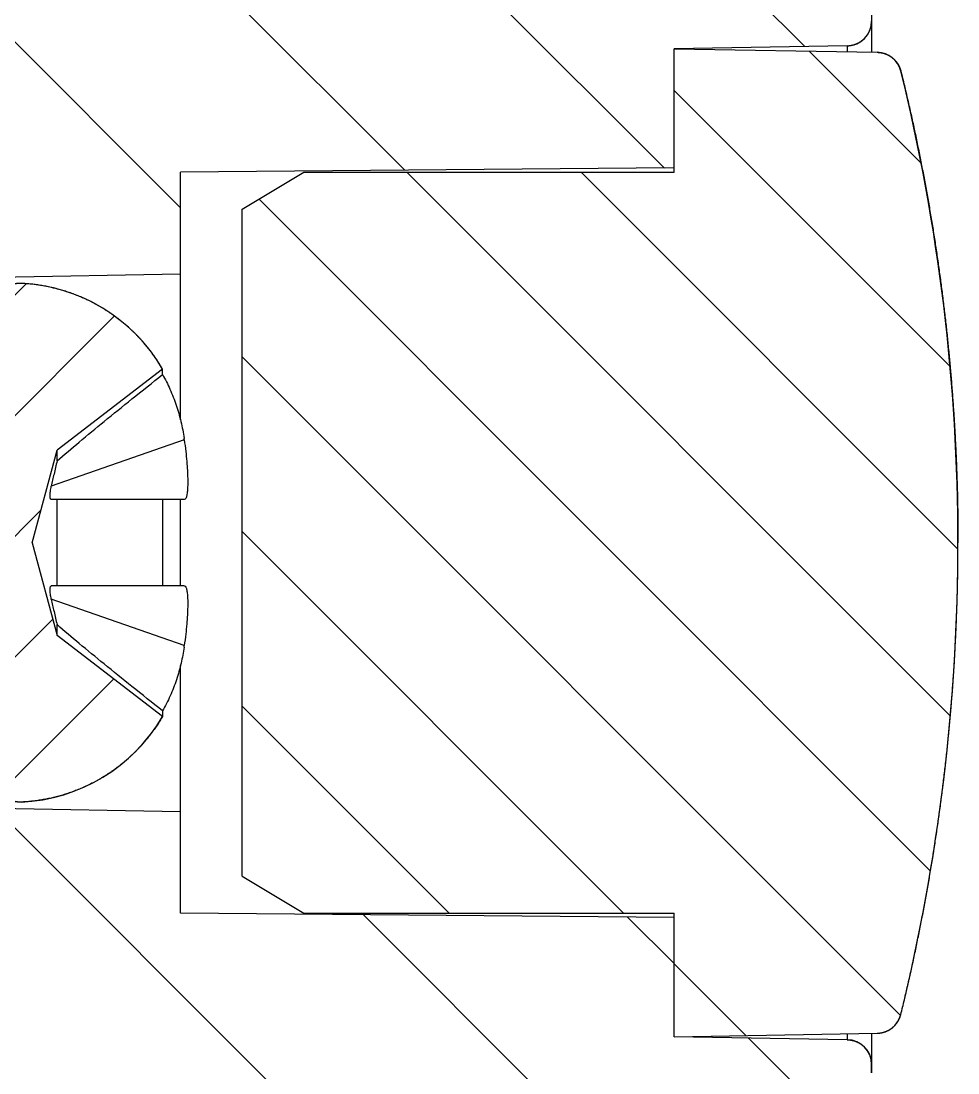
# Model space of a CAD drawing. Header units: millimetres. Extents: x 2243 to 2552, y 611 to 826.
# Drawn here: x 2363.3 to 2370.89, y 705.29 to 713.81 of the extents above; entities that cross this region are included whole.
import ezdxf

# ---------------------------------------------------------------- set-up
doc = ezdxf.new("R2010")
doc.units = ezdxf.units.MM

msp = doc.modelspace()

# ---------------------------------------------------------------- hatches: boundary and pattern name
at = {"linetype": 'Continuous'}
h = msp.add_hatch(dxfattribs=at)
h.set_pattern_fill('DEFAULT__5', color=2, scale=1.5, angle=-45, style=0, pattern_type=0)
h.set_pattern_definition([(315, (1879.842500702831, 509.7330220554935), (1.0606601718, 1.0606601718), [])])
edge = h.paths.add_edge_path()
edge.add_line((2359.587058095431, 706.0852300275935), (2359.587058095431, 707.0352300275936))
edge.add_line((2359.587058095431, 707.0352300275935), (2360.587058095431, 707.2115570082934))
edge.add_line((2360.587058095431, 707.2115570082935), (2360.587058095431, 708.3352300275935))
edge.add_line((2360.587058095431, 708.3352300275935), (2363.087058095431, 708.2915923651935))
edge.add_line((2363.087058095431, 707.4352300275934), (2363.087058095431, 708.2915923651934))
edge.add_line((2363.087058095431, 707.4352300275934), (2364.587058095431, 707.4090474301935))
edge.add_line((2364.587058095431, 706.5852300275935), (2364.587058095431, 707.4090474301936))
edge.add_line((2368.587058095431, 706.5503225563934), (2364.587058095431, 706.5852300275934))
edge.add_line((2368.587058095431, 705.5852300275935), (2368.587058095431, 706.5503225563936))
edge.add_line((2369.990548576731, 705.5607320100935), (2368.587058095431, 705.5852300275935))
edge.add_spline(control_points=[(2369.99054857683, 705.5607320100935), (2370.106073365831, 705.5587155172935), (2370.187058095131, 705.4763048581937), (2370.187058095431, 705.3607624715935)], knot_values=[0, 0, 0, 0, 1, 1, 1, 1], weights=[1, 0.8088336334999999, 0.8088336334999999, 1], degree=3, periodic=0)
edge.add_line((2370.187058095431, 705.2918121026935), (2370.187058095431, 705.3607624709934))
edge.add_spline(control_points=[(2370.054217053331, 704.9524092450935), (2370.14064213283, 705.0459021000934), (2370.187050298629, 705.1644621710933), (2370.187058094431, 705.2917814870934)], knot_values=[0, 0, 0, 0, 1, 1, 1, 1], weights=[1, 0.9541499064, 0.9541499064, 1], degree=3, periodic=0)
edge.add_spline(control_points=[(2369.587058095431, 703.8352305982935), (2369.587058240731, 704.2430565104935), (2369.742782496731, 704.6154441667935), (2370.05423086353, 704.9523935671934)], knot_values=[0, 0, 0, 0, 1, 1, 1, 1], degree=3, periodic=0)
edge.add_line((2369.587058095431, 703.7829240433935), (2369.587058095431, 703.8352300275934))
edge.add_spline(control_points=[(2367.607352046431, 699.2712357043935), (2367.783018201931, 699.3919876869935), (2368.103946520031, 699.6656061865935), (2368.513710324831, 700.1600774764935), (2368.845091134331, 700.7008035434935), (2369.112178315331, 701.2788339066935), (2369.318206374131, 701.8788178179935), (2369.468707706831, 702.4982332858935), (2369.56355346493, 703.1334550752935), (2369.587058095431, 703.5649548359935), (2369.587058095431, 703.7829240433935)], knot_values=[0, 0, 0, 0, 0.125, 0.25, 0.375, 0.5, 0.625, 0.75, 0.875, 1, 1, 1, 1], degree=3, periodic=0)
edge.add_spline(control_points=[(2366.810074195731, 699.1037381192936), (2367.091293443931, 699.0502181302934), (2367.37144451203, 699.1090741893933), (2367.607351923831, 699.2712356962935)], knot_values=[0, 0, 0, 0, 1, 1, 1, 1], weights=[1, 0.94862834, 0.94862834, 1], degree=3, periodic=0)
edge.add_arc((2359.583563882531, 661.1214018209935), 38.6636821558, 79.22766882610001, 89.26334366459999)
edge.add_arc((2360.087058114631, 700.2818467557935), 0.5000000192, 179.9999979036999, 269.2659134891)
edge.add_line((2359.587058095431, 700.2818467740935), (2359.587058095431, 701.6850648540935))
edge.add_line((2358.587058095431, 701.7112509251936), (2359.587058095431, 701.6850648540935))
edge.add_line((2358.587058095431, 701.7112509251936), (2358.587058095431, 702.6850704780935))
edge.add_line((2366.59578433863, 702.8248640983935), (2358.587058095431, 702.6850704780935))
edge.add_arc((2366.587058078931, 703.3247874842936), 0.5000000165, 271.0000074015, 360.0000017754)
edge.add_line((2367.087058095431, 703.3247874997935), (2367.087058095431, 704.5852300275935))
edge.add_line((2363.087058095431, 704.7948611446934), (2367.087058095431, 704.5852300275934))
edge.add_line((2363.087058095431, 704.7948611446934), (2363.087058095431, 705.9630073342935))
edge.add_line((2363.087058095431, 705.9630073342935), (2359.587058095431, 706.0852300275935))
edge = h.paths.add_edge_path()
edge.add_line((2359.587058095431, 712.1352300275935), (2359.587058095431, 713.0852300275935))
edge.add_line((2363.087058095431, 713.2074527207935), (2359.587058095431, 713.0852300275935))
edge.add_line((2363.087058095431, 713.2074527207935), (2363.087058095431, 714.3755989103935))
edge.add_line((2363.087058095431, 714.3755989103935), (2367.087058095431, 714.5852300275935))
edge.add_line((2367.087058095431, 714.5852300275935), (2367.087058095431, 720.0652300275935))
edge.add_line((2369.587058095431, 720.0652300275935), (2367.087058095431, 720.0652300275935))
edge.add_line((2369.587058095431, 715.3352300275935), (2369.587058095431, 720.0652300275935))
edge.add_spline(control_points=[(2370.05423086353, 714.2180664878935), (2369.742782496731, 714.5550158882935), (2369.587058240731, 714.9274035445935), (2369.587058095431, 715.3352294567935)], knot_values=[0, 0, 0, 0, 1, 1, 1, 1], degree=3, periodic=0)
edge.add_spline(control_points=[(2370.187058095031, 713.8786785680935), (2370.18705284603, 714.0059988347929), (2370.140646390429, 714.1245605959929), (2370.054222039031, 714.2180554185935)], knot_values=[0, 0, 0, 0, 1, 1, 1, 1], weights=[1, 0.9541492608, 0.9541492608, 1], degree=3, periodic=0)
edge.add_line((2370.187058095431, 713.8096975840936), (2370.187058095431, 713.8786479101935))
edge.add_spline(control_points=[(2369.99054857683, 713.6097280449935), (2370.10607336583, 713.6117445377934), (2370.18705809513, 713.6941551968935), (2370.187058095431, 713.8096975834935)], knot_values=[0, 0, 0, 0, 1, 1, 1, 1], weights=[1, 0.8088336336, 0.8088336336, 1], degree=3, periodic=0)
edge.add_line((2369.990548576731, 713.6097280449935), (2368.587058095431, 713.5852300275935))
edge.add_line((2368.587058095431, 712.6201374986936), (2368.587058095431, 713.5852300275935))
edge.add_line((2368.587058095431, 712.6201374986936), (2364.587058095431, 712.5852300275935))
edge.add_line((2364.587058095431, 711.7614126248935), (2364.587058095431, 712.5852300275935))
edge.add_line((2363.087058095431, 711.7352300275935), (2364.587058095431, 711.7614126248935))
edge.add_line((2363.087058095431, 710.8788676898935), (2363.087058095431, 711.7352300275935))
edge.add_line((2360.587058095431, 710.8352300275935), (2363.087058095431, 710.8788676898935))
edge.add_line((2360.587058095431, 710.8352300275935), (2360.587058095431, 711.9589030467936))
edge.add_line((2359.587058095431, 712.1352300275935), (2360.587058095431, 711.9589030467935))
edge = h.paths.add_edge_path()
edge.add_line((2369.587058095431, 720.0652300275935), (2367.087058095431, 720.0652300275935))
edge.add_line((2369.587058095431, 720.0652300275935), (2367.087058095431, 720.0652300275935))
edge = h.paths.add_edge_path()
edge.add_line((2369.587058095431, 802.3852300275935), (2369.587058095431, 773.1114766265935))
edge.add_line((2369.28705809543, 773.0852300275935), (2369.587058095431, 773.1114766265936))
edge.add_line((2369.28705809543, 733.0852300275935), (2369.28705809543, 773.0852300275935))
edge.add_line((2369.28705809543, 733.0852300275935), (2369.587058095431, 733.0589834284935))
edge.add_line((2369.587058095431, 733.0589834284935), (2369.587058095431, 720.0652300275935))
edge.add_line((2369.587058095431, 720.0652300275935), (2367.087058095431, 720.0652300275935))
edge.add_line((2367.087058095431, 793.8979547028935), (2367.087058095431, 720.0652300275935))
edge.add_line((2367.087058095431, 793.8979547028935), (2362.087058095431, 793.9852300275935))
edge.add_line((2362.087058095431, 795.0852300275935), (2362.087058095431, 793.9852300275936))
edge.add_line((2367.587058095431, 795.1812328846935), (2362.087058095431, 795.0852300275935))
edge.add_line((2367.587058095431, 796.9892271703934), (2367.587058095431, 795.1812328846934))
edge.add_line((2367.587058095431, 796.9892271703934), (2362.087058095431, 797.0852300275934))
edge.add_line((2362.087058095431, 798.1852300275934), (2362.087058095431, 797.0852300275934))
edge.add_line((2367.087058095431, 798.2725053521935), (2362.087058095431, 798.1852300275935))
edge.add_line((2367.087058095431, 802.8455133440934), (2367.087058095431, 798.2725053521934))
edge.add_spline(control_points=[(2366.595784304431, 803.3454371915935), (2366.884596278231, 803.3403959564935), (2367.087058099531, 803.1343693049935), (2367.087058095431, 802.8455133369935)], knot_values=[0, 0, 0, 0, 1, 1, 1, 1], weights=[1, 0.8088336320999999, 0.8088336320999999, 1], degree=3, periodic=0)
edge.add_line((2358.587058095431, 803.4852300275935), (2366.59578429863, 803.3454371916935))
edge.add_line((2358.587058095431, 804.4590441059935), (2358.587058095431, 803.4852300275935))
edge.add_line((2359.587058095431, 804.4852300275935), (2358.587058095431, 804.4590441059935))
edge.add_line((2359.587058095431, 805.8884336991935), (2359.587058095431, 804.4852300275934))
edge.add_spline(control_points=[(2360.080652254631, 806.3883926626935), (2359.790749583031, 806.3846782170937), (2359.587058099231, 806.1783601724935), (2359.587058095431, 805.8884337057934)], knot_values=[0, 0, 0, 0, 1, 1, 1, 1], weights=[1, 0.8077479890000001, 0.8077479890000001, 1], degree=3, periodic=0)
edge.add_arc((2359.583228013531, 845.0525845745935), 38.6673915215, 270.7370834752, 280.7720657694)
edge.add_spline(control_points=[(2367.60808167913, 806.8986986834934), (2367.372078072432, 807.0611437702944), (2367.091710510232, 807.1201364698943), (2366.810255659131, 807.0665708523935)], knot_values=[0, 0, 0, 0, 1, 1, 1, 1], weights=[1, 0.9485477012000001, 0.9485477012000001, 1], degree=3, periodic=0)
edge.add_spline(control_points=[(2369.587058095431, 802.3852287352935), (2369.58705844413, 803.9982870762935), (2368.934225920631, 805.9858960288934), (2367.608076575031, 806.8987021966934)], knot_values=[0, 0, 0, 0, 1, 1, 1, 1], degree=3, periodic=0)
h = msp.add_hatch(dxfattribs=at)
h.set_pattern_fill('DEFAULT__3', color=2, angle=-45, style=0, pattern_type=0)
h.set_pattern_definition([(315, (1879.488947312231, 509.3794686648935), (0.7071067812, 0.7071067812), [])])
edge = h.paths.add_edge_path()
edge.add_line((2368.587058095431, 713.5852300275935), (2370.233602720831, 713.5564894841935))
edge.add_spline(control_points=[(2370.233602720831, 713.5564894841934), (2370.32799200083, 713.5548419131934), (2370.40177915883, 713.4959563803934), (2370.424324883631, 713.4042844601935)], knot_values=[0, 0, 0, 0, 1, 1, 1, 1], weights=[1, 0.8615869743000001, 0.8615869743000001, 1], degree=3, periodic=0)
edge.add_spline(control_points=[(2370.424324883631, 713.4042844601935), (2370.732063460332, 712.1530057106935), (2370.887058095431, 710.8737957186935), (2370.887058095431, 709.5852300275935)], knot_values=[0, 0, 0, 0, 1, 1, 1, 1], weights=[1, 0.9951596315000001, 0.9951596315000001, 1], degree=3, periodic=0)
edge.add_spline(control_points=[(2370.424324883631, 705.7661755948935), (2370.732063460332, 707.0174543443936), (2370.887058095431, 708.2966643363935), (2370.887058095431, 709.5852300275935)], knot_values=[0, 0, 0, 0, 1, 1, 1, 1], weights=[1, 0.9951596315000001, 0.9951596315000001, 1], degree=3, periodic=0)
edge.add_spline(control_points=[(2370.233602720831, 705.6139705708936), (2370.32799200083, 705.6156181418934), (2370.40177915883, 705.6745036746934), (2370.424324883631, 705.7661755948935)], knot_values=[0, 0, 0, 0, 1, 1, 1, 1], weights=[1, 0.8615869743000001, 0.8615869743000001, 1], degree=3, periodic=0)
edge.add_line((2368.587058095431, 705.5852300275935), (2370.233602720831, 705.6139705708936))
edge.add_line((2368.587058095431, 705.5852300275935), (2368.587058095431, 706.5852300275935))
edge.add_line((2365.587058095431, 706.5852300275935), (2368.587058095431, 706.5852300275935))
edge.add_line((2365.087058095431, 706.8852300275935), (2365.587058095431, 706.5852300275935))
edge.add_line((2365.087058095431, 706.8852300275935), (2365.087058095431, 712.2852300275935))
edge.add_line((2365.087058095431, 712.2852300275935), (2365.587058095431, 712.5852300275935))
edge.add_line((2365.587058095431, 712.5852300275935), (2368.587058095431, 712.5852300275935))
edge.add_line((2368.587058095431, 712.5852300275935), (2368.587058095431, 713.5852300275935))
h = msp.add_hatch(dxfattribs=at)
h.set_pattern_fill('DEFAULT__4', color=2, scale=0.6912578509999999, angle=45, style=0, pattern_type=0)
h.set_pattern_definition([(45, (1878.781840531031, 508.6723618836935), (-0.488793114, 0.488793114), [])])
edge = h.paths.add_edge_path()
edge.add_line((2363.087058095431, 707.6850290005934), (2363.087058095431, 708.7352300275934))
edge.add_line((2363.087058095431, 708.7352300275935), (2362.800263176231, 708.7352300275935))
edge.add_line((2362.627058095431, 708.4352300275934), (2362.800263176231, 708.7352300275934))
edge.add_line((2362.597058095431, 708.4352300275934), (2362.627058095431, 708.4352300275934))
edge.add_line((2362.423853014631, 708.7352300275935), (2362.597058095431, 708.4352300275934))
edge.add_line((2362.423853014631, 708.7352300275935), (2361.900263176231, 708.7352300275935))
edge.add_line((2361.72705809543, 708.4352300275934), (2361.900263176231, 708.7352300275934))
edge.add_line((2361.697058095431, 708.4352300275934), (2361.727058095431, 708.4352300275934))
edge.add_line((2361.523853014631, 708.7352300275935), (2361.697058095431, 708.4352300275934))
edge.add_line((2361.523853014631, 708.7352300275935), (2361.000263176231, 708.7352300275935))
edge.add_line((2360.827058095431, 708.4352300275934), (2361.000263176231, 708.7352300275934))
edge.add_line((2360.797058095431, 708.4352300275934), (2360.827058095431, 708.4352300275934))
edge.add_line((2360.623853014631, 708.7352300275935), (2360.797058095431, 708.4352300275934))
edge.add_line((2360.623853014631, 708.7352300275935), (2360.100263176231, 708.7352300275935))
edge.add_line((2359.927058095431, 708.4352300275934), (2360.100263176231, 708.7352300275934))
edge.add_line((2359.897058095431, 708.4352300275934), (2359.927058095431, 708.4352300275934))
edge.add_line((2359.723853014631, 708.7352300275935), (2359.897058095431, 708.4352300275934))
edge.add_line((2359.723853014631, 708.7352300275935), (2359.200263176231, 708.7352300275935))
edge.add_line((2359.027058095431, 708.4352300275934), (2359.200263176231, 708.7352300275934))
edge.add_line((2358.99705809543, 708.4352300275934), (2359.027058095431, 708.4352300275934))
edge.add_line((2358.82385301463, 708.7352300275935), (2358.99705809543, 708.4352300275934))
edge.add_line((2358.82385301463, 708.7352300275935), (2358.300263176231, 708.7352300275935))
edge.add_line((2358.127058095431, 708.4352300275934), (2358.300263176231, 708.7352300275934))
edge.add_line((2358.097058095431, 708.4352300275934), (2358.127058095431, 708.4352300275934))
edge.add_line((2357.923853014631, 708.7352300275935), (2358.097058095431, 708.4352300275934))
edge.add_line((2357.923853014631, 708.7352300275935), (2357.400263176231, 708.7352300275935))
edge.add_line((2357.22705809543, 708.4352300275934), (2357.400263176231, 708.7352300275934))
edge.add_line((2357.197058095431, 708.4352300275934), (2357.227058095431, 708.4352300275934))
edge.add_line((2357.023853014631, 708.7352300275935), (2357.197058095431, 708.4352300275934))
edge.add_line((2357.023853014631, 708.7352300275935), (2356.500263176231, 708.7352300275935))
edge.add_line((2356.327058095431, 708.4352300275934), (2356.500263176231, 708.7352300275934))
edge.add_line((2356.297058095431, 708.4352300275934), (2356.327058095431, 708.4352300275934))
edge.add_line((2356.123853014631, 708.7352300275935), (2356.297058095431, 708.4352300275934))
edge.add_line((2356.123853014631, 708.7352300275935), (2355.600263176231, 708.7352300275935))
edge.add_line((2355.427058095431, 708.4352300275934), (2355.600263176231, 708.7352300275934))
edge.add_line((2355.397058095431, 708.4352300275934), (2355.427058095431, 708.4352300275934))
edge.add_line((2355.223853014631, 708.7352300275935), (2355.397058095431, 708.4352300275934))
edge.add_line((2355.223853014631, 708.7352300275935), (2354.700263176231, 708.7352300275935))
edge.add_line((2354.527058095431, 708.4352300275934), (2354.700263176231, 708.7352300275934))
edge.add_line((2354.49705809543, 708.4352300275934), (2354.527058095431, 708.4352300275934))
edge.add_line((2354.32385301463, 708.7352300275935), (2354.49705809543, 708.4352300275934))
edge.add_line((2354.32385301463, 708.7352300275935), (2353.77447093693, 708.7352300275935))
edge.add_line((2353.627058095431, 708.4799034963935), (2353.77447093693, 708.7352300275935))
edge.add_line((2353.597058095431, 708.4799034963935), (2353.627058095431, 708.4799034963935))
edge.add_line((2353.441273551231, 708.7497302419936), (2353.597058095431, 708.4799034963935))
edge.add_spline(control_points=[(2353.441273551231, 708.7497302419936), (2353.220293076331, 708.7715361551934), (2353.00307879783, 708.8176428282934), (2352.79229462903, 708.8874848094936)], knot_values=[0, 0, 0, 0, 1, 1, 1, 1], weights=[1, 0.9959120036, 0.9959120036, 1], degree=3, periodic=0)
edge.add_line((2352.72705809543, 708.7744918186935), (2352.79229462903, 708.8874848094936))
edge.add_line((2352.697058095431, 708.7744918186935), (2352.727058095431, 708.7744918186935))
edge.add_line((2352.587898656331, 708.9635615133935), (2352.697058095431, 708.7744918186935))
edge.add_line((2352.587826428531, 708.9635914299935), (2351.888293779331, 709.2533473405935))
edge.add_line((2351.827058095431, 709.1472840248935), (2351.888293779331, 709.2533473405935))
edge.add_line((2351.797058095431, 709.1472840248935), (2351.827058095431, 709.1472840248935))
edge.add_line((2351.687898657231, 709.3363537179935), (2351.797058095431, 709.1472840248935))
edge.add_line((2351.687898657231, 709.3363537179935), (2351.087058095431, 709.5852300275935))
edge.add_line((2352.137898657231, 710.0205024400934), (2351.087058095431, 709.5852300275934))
edge.add_line((2352.24705809543, 710.2095721332935), (2352.13789865723, 710.0205024400934))
edge.add_line((2352.277058095431, 710.2095721332935), (2352.24705809543, 710.2095721332935))
edge.add_line((2352.338293779331, 710.1035088174935), (2352.277058095431, 710.2095721332935))
edge.add_line((2352.587826428531, 710.2068686250934), (2352.338293779331, 710.1035088174934))
edge.add_spline(control_points=[(2353.015331689131, 710.3474138902935), (2352.869443619031, 710.3113176374928), (2352.726673776329, 710.2643810796935), (2352.587826428531, 710.2068686250934)], knot_values=[0, 0, 0, 0, 1, 1, 1, 1], weights=[1, 0.9981222284000001, 0.9981222284000001, 1], degree=3, periodic=0)
edge.add_line((2353.147058095431, 710.5755707186935), (2353.015331689131, 710.3474138902935))
edge.add_line((2353.177058095431, 710.5755707186935), (2353.147058095431, 710.5755707186935))
edge.add_line((2353.278345588531, 710.4001356345935), (2353.177058095431, 710.5755707186935))
edge.add_spline(control_points=[(2353.735876725631, 710.4352300275934), (2353.58261911593, 710.435230027593), (2353.429810370529, 710.4235090106929), (2353.278345588531, 710.4001356345935)], knot_values=[0, 0, 0, 0, 1, 1, 1, 1], weights=[1, 0.9980474522, 0.9980474522, 1], degree=3, periodic=0)
edge.add_line((2353.874266848831, 710.4352300275934), (2353.735876725631, 710.4352300275934))
edge.add_line((2354.047058095431, 710.7345132456935), (2353.874266848831, 710.4352300275934))
edge.add_line((2354.077058095431, 710.7345132456935), (2354.047058095431, 710.7345132456935))
edge.add_line((2354.249849342031, 710.4352300275934), (2354.077058095431, 710.7345132456935))
edge.add_line((2354.773853014631, 710.4352300275934), (2354.249849342031, 710.4352300275934))
edge.add_line((2354.947058095431, 710.7352300275935), (2354.773853014631, 710.4352300275934))
edge.add_line((2354.97705809543, 710.7352300275935), (2354.94705809543, 710.7352300275935))
edge.add_line((2355.150263176231, 710.4352300275934), (2354.97705809543, 710.7352300275934))
edge.add_line((2355.673853014631, 710.4352300275934), (2355.150263176231, 710.4352300275934))
edge.add_line((2355.847058095431, 710.7352300275935), (2355.673853014631, 710.4352300275934))
edge.add_line((2355.877058095431, 710.7352300275935), (2355.847058095431, 710.7352300275935))
edge.add_line((2356.050263176231, 710.4352300275934), (2355.877058095431, 710.7352300275934))
edge.add_line((2356.57385301463, 710.4352300275934), (2356.050263176231, 710.4352300275934))
edge.add_line((2356.74705809543, 710.7352300275935), (2356.57385301463, 710.4352300275934))
edge.add_line((2356.777058095431, 710.7352300275935), (2356.74705809543, 710.7352300275935))
edge.add_line((2356.950263176231, 710.4352300275934), (2356.777058095431, 710.7352300275934))
edge.add_line((2357.473853014631, 710.4352300275934), (2356.950263176231, 710.4352300275934))
edge.add_line((2357.647058095431, 710.7352300275935), (2357.473853014631, 710.4352300275934))
edge.add_line((2357.677058095431, 710.7352300275935), (2357.647058095431, 710.7352300275935))
edge.add_line((2357.850263176231, 710.4352300275934), (2357.677058095431, 710.7352300275934))
edge.add_line((2358.373853014631, 710.4352300275934), (2357.850263176231, 710.4352300275934))
edge.add_line((2358.547058095431, 710.7352300275935), (2358.373853014631, 710.4352300275934))
edge.add_line((2358.577058095431, 710.7352300275935), (2358.547058095431, 710.7352300275935))
edge.add_line((2358.75026317623, 710.4352300275934), (2358.57705809543, 710.7352300275934))
edge.add_line((2359.273853014631, 710.4352300275934), (2358.750263176231, 710.4352300275934))
edge.add_line((2359.447058095431, 710.7352300275935), (2359.273853014631, 710.4352300275934))
edge.add_line((2359.47705809543, 710.7352300275935), (2359.44705809543, 710.7352300275935))
edge.add_line((2359.650263176231, 710.4352300275934), (2359.47705809543, 710.7352300275934))
edge.add_line((2360.173853014631, 710.4352300275934), (2359.650263176231, 710.4352300275934))
edge.add_line((2360.347058095431, 710.7352300275935), (2360.173853014631, 710.4352300275934))
edge.add_line((2360.377058095431, 710.7352300275935), (2360.347058095431, 710.7352300275935))
edge.add_line((2360.550263176231, 710.4352300275934), (2360.377058095431, 710.7352300275934))
edge.add_line((2361.07385301463, 710.4352300275934), (2360.550263176231, 710.4352300275934))
edge.add_line((2361.24705809543, 710.7352300275935), (2361.07385301463, 710.4352300275934))
edge.add_line((2361.277058095431, 710.7352300275935), (2361.24705809543, 710.7352300275935))
edge.add_line((2361.450263176231, 710.4352300275934), (2361.277058095431, 710.7352300275934))
edge.add_line((2361.973853014631, 710.4352300275934), (2361.450263176231, 710.4352300275934))
edge.add_line((2362.147058095431, 710.7352300275935), (2361.973853014631, 710.4352300275934))
edge.add_line((2362.177058095431, 710.7352300275935), (2362.147058095431, 710.7352300275935))
edge.add_line((2362.350263176231, 710.4352300275934), (2362.177058095431, 710.7352300275934))
edge.add_line((2362.873853014631, 710.4352300275934), (2362.350263176231, 710.4352300275934))
edge.add_line((2363.047058095431, 710.7352300275935), (2362.873853014631, 710.4352300275934))
edge.add_line((2363.077058095431, 710.7352300275935), (2363.047058095431, 710.7352300275935))
edge.add_line((2363.087058095431, 710.7179095194936), (2363.07705809543, 710.7352300275936))
edge.add_line((2363.087058095431, 710.7179095194936), (2363.087058095431, 711.4854310544936))
edge.add_spline(control_points=[(2363.296023047931, 711.6852300275934), (2363.17477909383, 711.6906702270933), (2363.087058095431, 711.6067969976933), (2363.087058095431, 711.4854310544936)], knot_values=[0, 0, 0, 0, 1, 1, 1, 1], weights=[1, 0.7940514292, 0.7940514292, 1], degree=3, periodic=0)
edge.add_spline(control_points=[(2364.443008281931, 710.9912856184935), (2364.198172301031, 711.4116198653935), (2363.781975817833, 711.6634253934941), (2363.296023047931, 711.6852300275934)], knot_values=[0, 0, 0, 0, 1, 1, 1, 1], weights=[1, 0.9186248005, 0.9186248005, 1], degree=3, periodic=0)
edge.add_line((2364.443008281931, 710.9912856184935), (2363.588019989731, 710.3352300275935))
edge.add_line((2363.387058095431, 709.5852300275935), (2363.588019989731, 710.3352300275935))
edge.add_line((2363.387058095431, 709.5852300275935), (2363.588019989731, 708.8352300275935))
edge.add_line((2364.443008281931, 708.1791744365935), (2363.588019989731, 708.8352300275935))
edge.add_spline(control_points=[(2364.443008281931, 708.1791744365935), (2364.198172301031, 707.7588401896937), (2363.781975817833, 707.5070346615942), (2363.296023047931, 707.4852300275935)], knot_values=[0, 0, 0, 0, 1, 1, 1, 1], weights=[1, 0.9186248005, 0.9186248005, 1], degree=3, periodic=0)
edge.add_spline(control_points=[(2363.296023047931, 707.4852300275935), (2363.17477909383, 707.4797898279934), (2363.087058095431, 707.5636630573935), (2363.087058095431, 707.6850290005934)], knot_values=[0, 0, 0, 0, 1, 1, 1, 1], weights=[1, 0.7940514292, 0.7940514292, 1], degree=3, periodic=0)

# ---------------------------------------------------------------- linework, layer by layer
at = {"color": 7, "linetype": 'Continuous'}
for p, q in [((2370.187058095431, 713.8786785706935), (2370.187058095431, 713.5564894841934)), ((2369.990548576731, 713.6097280449935), (2368.587058095431, 713.5852300275935)), ((2369.990548576731, 713.6097280449935), (2368.587058095431, 713.5852300275935)), ((2368.587058095431, 712.5852300275935), (2368.587058095431, 713.5852300275935)), ((2368.587058095431, 713.5852300275935), (2370.233602720831, 713.5564894841934)), ((2368.587058095431, 712.6201374986936), (2368.587058095431, 713.5852300275935)), ((2368.587058095431, 712.5852300275935), (2368.587058095431, 713.5852300275935)), ((2368.587058095431, 713.5852300275935), (2370.233602720831, 713.5564894841934)), ((2369.990548576731, 713.6097280449935), (2369.990548576731, 713.5607320100935)), ((2368.587058095431, 712.6201374986936), (2364.587058095431, 712.5852300275935)), ((2368.587058095431, 712.6201374986936), (2364.587058095431, 712.5852300275935)), ((2364.587058095431, 710.5811188009935), (2364.587058095431, 712.5852300275935)), ((2364.587058095431, 711.7614126248935), (2364.587058095431, 712.5852300275935)), ((2365.087058095431, 712.2852300275935), (2365.587058095431, 712.5852300275935)), ((2365.087058095431, 712.2852300275935), (2365.587058095431, 712.5852300275935)), ((2365.587058095431, 712.5852300275935), (2368.587058095431, 712.5852300275935)), ((2365.587058095431, 712.5852300275935), (2368.587058095431, 712.5852300275935)), ((2365.087058095431, 706.8852300275935), (2365.087058095431, 712.2852300275935)), ((2365.087058095431, 706.8852300275935), (2365.087058095431, 712.2852300275935)), ((2363.087058095431, 711.7352300275935), (2364.587058095431, 711.7614126248935)), ((2363.087058095431, 711.7352300275935), (2364.587058095431, 711.7614126248935)), ((2364.443008281931, 710.9912856184935), (2363.588019989731, 710.3352300275935)), ((2364.443008281931, 710.9912856184935), (2363.588019989731, 710.3352300275935)), ((2364.443008281931, 710.9470274885934), (2364.443008281931, 710.9912856184935)), ((2364.618599439931, 710.4184870578935), (2363.541420937631, 710.0428102426936)), ((2363.387058095431, 709.5852300275935), (2363.588019989731, 710.3352300275935)), ((2363.387058095431, 709.5852300275935), (2363.588019989731, 710.3352300275935)), ((2363.588019989731, 710.2485549855935), (2363.588019989731, 710.3352300275935)), ((2364.618599439931, 709.9352300275934), (2363.541420937631, 709.9352300275934)), ((2363.588019989731, 709.2352300275935), (2363.588019989731, 709.9352300275934)), ((2364.443008281931, 709.9352300275934), (2364.443008281931, 709.2352300275935)), ((2364.587058095431, 709.2352300275935), (2364.587058095431, 709.9352300275934)), ((2363.387058095431, 709.5852300275935), (2363.588019989731, 708.8352300275935)), ((2363.387058095431, 709.5852300275935), (2363.588019989731, 708.8352300275935)), ((2364.618599439931, 709.2352300275935), (2363.541420937631, 709.2352300275935)), ((2364.618599439931, 708.7519729971934), (2363.541420937631, 709.1276498123934)), ((2363.588019989731, 708.8352300275935), (2363.588019989731, 708.9219050694935)), ((2364.443008281931, 708.1791744365935), (2363.588019989731, 708.8352300275935)), ((2364.443008281931, 708.1791744365935), (2363.588019989731, 708.8352300275935)), ((2364.587058095431, 706.5852300275935), (2364.587058095431, 708.5900444986935)), ((2364.443008281931, 708.2234325664934), (2364.443008281931, 708.1791744365935)), ((2363.087058095431, 707.4352300275934), (2364.587058095431, 707.4090474301935)), ((2363.087058095431, 707.4352300275934), (2364.587058095431, 707.4090474301935)), ((2364.587058095431, 706.5852300275935), (2364.587058095431, 707.4090474301935)), ((2365.087058095431, 706.8852300275935), (2365.587058095431, 706.5852300275935)), ((2365.087058095431, 706.8852300275935), (2365.587058095431, 706.5852300275935)), ((2368.587058095431, 706.5503225563934), (2364.587058095431, 706.5852300275935)), ((2368.587058095431, 706.5503225563934), (2364.587058095431, 706.5852300275935)), ((2365.587058095431, 706.5852300275935), (2368.587058095431, 706.5852300275935)), ((2365.587058095431, 706.5852300275935), (2368.587058095431, 706.5852300275935)), ((2368.587058095431, 705.5852300275935), (2368.587058095431, 706.5852300275935)), ((2368.587058095431, 705.5852300275935), (2368.587058095431, 706.5852300275935)), ((2368.587058095431, 705.5852300275935), (2368.587058095431, 706.5503225563934)), ((2368.587058095431, 705.5852300275935), (2370.233602720831, 705.6139705708936)), ((2368.587058095431, 705.5852300275935), (2370.233602720831, 705.6139705708936)), ((2369.990548576731, 705.5607320100935), (2368.587058095431, 705.5852300275935)), ((2369.990548576731, 705.5607320100935), (2368.587058095431, 705.5852300275935)), ((2369.990548576731, 705.6097280449935), (2369.990548576731, 705.5607320100935)), ((2370.187058095431, 705.6139705708936), (2370.187058095431, 705.2918121026935)), ((2370.187058095431, 705.2918121026935), (2370.187058095431, 705.3607624709934))]:
    msp.add_line(p, q, dxfattribs=at)
for centre, radius, start, end in [((2369.987058095431, 713.8096975840936), 0.2, 271.000000034504, 359.9999998412007), ((2370.230112239531, 713.3565199451936), 0.2, 13.81705822559761, 88.99999999999825), ((2354.89587958623, 709.5852300275935), 15.9911785092, 346.1829417744024, 13.81705822559761), ((2363.233268380431, 710.2866372162935), 1.4, 30.21991264200231, 87.43086945999501), ((2358.687058095431, 709.5852300275935), 5.9897829677, 7.996526045398983, 8.112708372199506), ((2358.687058095431, 709.5852300275935), 5.9897829677, 351.8872916278005, 352.003473954601), ((2363.233268380431, 708.8838228387935), 1.4, 272.569130540005, 329.7800873579977), ((2370.230112239531, 705.8139401098935), 0.2, 271.0000000000018, 346.1829417744024), ((2369.987058095431, 705.3607624709934), 0.2, 1.455991777636624e-07, 88.99999997039511)]:
    msp.add_arc(centre, radius, start, end, dxfattribs=at)
for points, start_tangent, end_tangent in [([(2369.99054857683, 713.6097280449935), (2369.994946928231, 713.6098532287934), (2369.999380092031, 713.6100775238936), (2370.00384516143, 713.6104033432935), (2370.008339073331, 713.6108330070936), (2370.012858609931, 713.6113687322935), (2370.017400402431, 713.6120126214935), (2370.021960934231, 713.6127666523935), (2370.02653654603, 713.6136326663935), (2370.031123441131, 713.6146123582935), (2370.035717691931, 713.6157072655935), (2370.04031524733, 713.6169187579935), (2370.044911940531, 713.6182480277935), (2370.049503498431, 713.6196960796935), (2370.054085551231, 713.6212637224935), (2370.058653643431, 713.6229515599935), (2370.063203245131, 713.6247599832935), (2370.06772976413, 713.6266891638935), (2370.072228559231, 713.6287390470935), (2370.07669495343, 713.6309093469936), (2370.08112424803, 713.6331995417935), (2370.08551173773, 713.6356088700935), (2370.089852725031, 713.6381363292935), (2370.09414253563, 713.6407806734935), (2370.098376534431, 713.6435404139935), (2370.102550140431, 713.6464138201935), (2370.106658843031, 713.6493989216935), (2370.110698217331, 713.6524935119935), (2370.11466393913, 713.6556951533935), (2370.11855180053, 713.6590011821935), (2370.122357724031, 713.6624087165935), (2370.126077777131, 713.6659146639935), (2370.129708185131, 713.6695157309935), (2370.133245344331, 713.6732084333935), (2370.136685833931, 713.6769891070935), (2370.14002642673, 713.6808539205934), (2370.143264099531, 713.6847988879936), (2370.146396041931, 713.6888198821935), (2370.149419664131, 713.6929126491934), (2370.152332604231, 713.6970728232935), (2370.155132733331, 713.7012959414935), (2370.157818160031, 713.7055774594935), (2370.160387234031, 713.7099127669935), (2370.162838547531, 713.7142972032934), (2370.165170936731, 713.7187260732935), (2370.167383480831, 713.7231946627935), (2370.169475500931, 713.7276982536935), (2370.171446557131, 713.7322321389935), (2370.173296445231, 713.7367916373935), (2370.175025191631, 713.7413721074935), (2370.176633047831, 713.7459689607934), (2370.178120484031, 713.7505776748935), (2370.17948818173, 713.7551938053934), (2370.180737025631, 713.7598129974936), (2370.181868095231, 713.7644309960936), (2370.182882655031, 713.7690436559935), (2370.18378214533, 713.7736469504935), (2370.184568172031, 713.7782369793935), (2370.185242495831, 713.7828099762935), (2370.18580702183, 713.7873623143935), (2370.186263788631, 713.7918905123935), (2370.186614957431, 713.7963912384935), (2370.186862800931, 713.8008613141935), (2370.18700969253, 713.8052977172936), (2370.187058095431, 713.8096975834935)], (0.9998476951460777, 0.01745240702815477), (2.853436394091428e-09, 1)), ([(2370.233602720831, 713.5564894841934), (2370.237426229131, 713.5563861642935), (2370.241271295631, 713.5562083911935), (2370.245135944931, 713.5559548675935), (2370.249018127831, 713.5556243584936), (2370.252915723431, 713.5552156952936), (2370.256826541531, 713.5547277806935), (2370.26074832523, 713.5541595926935), (2370.264678753731, 713.5535101887934), (2370.26861544553, 713.5527787108936), (2370.272555962231, 713.5519643883936), (2370.276497812031, 713.5510665428935), (2370.28043845393, 713.5500845910935), (2370.284375302231, 713.5490180490935), (2370.288305730831, 713.5478665353935), (2370.292227078431, 713.5466297733935), (2370.296136653831, 713.5453075949936), (2370.30003174063, 713.5438999423935), (2370.303909603531, 713.5424068706935), (2370.307767493531, 713.5408285491935), (2370.311602654131, 713.5391652635935), (2370.315412327231, 713.5374174162935), (2370.319193759331, 713.5355855276935), (2370.32294420783, 713.5336702363935), (2370.326660947131, 713.5316722990935), (2370.330341275131, 713.5295925900934), (2370.333982519531, 713.5274321007935), (2370.337582043931, 713.5251919379934), (2370.34113725413, 713.5228733224935), (2370.344645604631, 713.5204775868935), (2370.348104603831, 713.5180061735934), (2370.351511820731, 713.5154606312935), (2370.35486488993, 713.5128426121935), (2370.358161517631, 713.5101538684935), (2370.361399486531, 713.5073962480935), (2370.364576660831, 713.5045716908935), (2370.36769099093, 713.5016822239935), (2370.370740517931, 713.4987299564934), (2370.373723377631, 713.4957170752934), (2370.37663780413, 713.4926458388935), (2370.379482133231, 713.4895185724935), (2370.382254805731, 713.4863376618935), (2370.38495436943, 713.4831055479935), (2370.38757948183, 713.4798247204935), (2370.39012891203, 713.4764977119935), (2370.39260154163, 713.4731270920935), (2370.394996366331, 713.4697154607935), (2370.39731249623, 713.4662654424935), (2370.39954915623, 713.4627796800935), (2370.401705685931, 713.4592608287935), (2370.403781539031, 713.4557115497935), (2370.40577628253, 713.4521345046935), (2370.40768959563, 713.4485323498935), (2370.409521267731, 713.4449077305935), (2370.411271197331, 713.4412632754935), (2370.412939389131, 713.4376015915935), (2370.414525952131, 713.4339252590935), (2370.416031096531, 713.4302368266935), (2370.417455131031, 713.4265388068935), (2370.418798459731, 713.4228336716935), (2370.420061578331, 713.4191238484934), (2370.421245071131, 713.4154117162934), (2370.422349606931, 713.4116996024935), (2370.423375935531, 713.4079897790934), (2370.424324883631, 713.4042844601935)], (0.9998476951539077, -0.01745240657956605), (0.2388225753328402, -0.9710632201414026)), ([(2370.424324883631, 713.4042844601935), (2370.452602833231, 713.2874120771935), (2370.480012650431, 713.1702804803934), (2370.506550927831, 713.0528993280934), (2370.532214401031, 712.9352783362935), (2370.55699995023, 712.8174272765935), (2370.580904600931, 712.6993559726935), (2370.603925525131, 712.5810742984935), (2370.626060042431, 712.4625921748934), (2370.647305621231, 712.3439195671936), (2370.667659879031, 712.2250664821935), (2370.687120583831, 712.1060429656935), (2370.70568565443, 711.9868590991935), (2370.723353161731, 711.8675249973935), (2370.740121328731, 711.7480508054934), (2370.75598853163, 711.6284466957935), (2370.770953299931, 711.5087228650934), (2370.785014317431, 711.3888895320935), (2370.79817042173, 711.2689569338935), (2370.810420605731, 711.1489353235935), (2370.82176401673, 711.0288349668936), (2370.83219995733, 710.9086661396934), (2370.841727885431, 710.7884391247935), (2370.850347414131, 710.6681642090934), (2370.85805831173, 710.5478516806935), (2370.864860501931, 710.4275118257935), (2370.870754063131, 710.3071549258935), (2370.875739229031, 710.1867912551935), (2370.879816387431, 710.0664310768935), (2370.882986080531, 709.9460846410935), (2370.885249004531, 709.8257621816934), (2370.886606008831, 709.7054739129935), (2370.887058095431, 709.5852300275935)], (0.2388225752482739, -0.9710632201622008), (0, -1)), ([(2363.296023047931, 711.6852300275934), (2363.291486593631, 711.6853820194935), (2363.286904801231, 711.6854309957935), (2363.282280648031, 711.6853739863935), (2363.277617303031, 711.6852081087935), (2363.272918125331, 711.6849305813935), (2363.268186662131, 711.6845387363935), (2363.263426646031, 711.6840300338935), (2363.258641990631, 711.6834020750935), (2363.253836785131, 711.6826526165935), (2363.249015288431, 711.6817795834935), (2363.244181921131, 711.6807810830935), (2363.239341257231, 711.6796554178935), (2363.234498014131, 711.6784010983936), (2363.229657041831, 711.6770168552935), (2363.224823310731, 711.6755016507934), (2363.22000189843, 711.6738546900935), (2363.215197975831, 711.6720754307935), (2363.210416791331, 711.6701635922935), (2363.205663655731, 711.6681191634934), (2363.200943924131, 711.6659424100935), (2363.196262979431, 711.6636338796935), (2363.191626213131, 711.6611944062935), (2363.187039007131, 711.6586251131935), (2363.182506714331, 711.6559274142935), (2363.178034639231, 711.6531030139935), (2363.173628018531, 711.6501539054935), (2363.169292001231, 711.6470823676935), (2363.165031629931, 711.6438909601935), (2363.160851821231, 711.6405825170934), (2363.15675734763, 711.6371601390936), (2363.15275281913, 711.6336271838935), (2363.148842666631, 711.6299872554935), (2363.145031125231, 711.6262441921934), (2363.14132221913, 711.6224020526935), (2363.137719747231, 711.6184651017935), (2363.134227270631, 711.6144377945935), (2363.130848100831, 711.6103247595935), (2363.12758528933, 711.6061307815935), (2363.124441619331, 711.6018607831935), (2363.121419598231, 711.5975198061935), (2363.118521451931, 711.5931129926935), (2363.115749120931, 711.5886455653934), (2363.113104257631, 711.5841228084935), (2363.110588225331, 711.5795500480936), (2363.108202099031, 711.5749326329935), (2363.105946667031, 711.5702759158935), (2363.103822434731, 711.5655852348934), (2363.10182962913, 711.5608658956935), (2363.099968205131, 711.5561231541935), (2363.098237852831, 711.5513622002935), (2363.096638005531, 711.5465881421935), (2363.095167849631, 711.5418059917936), (2363.09382633423, 711.5370206510935), (2363.092612183031, 711.5322368995935), (2363.09152390493, 711.5274593825935), (2363.090559807531, 711.5226926012934), (2363.089718008931, 711.5179409031934), (2363.088996451131, 711.5132084740935), (2363.088392913231, 711.5084993309935), (2363.087905025231, 711.5038173165935), (2363.087530281131, 711.4991660942935), (2363.087266052431, 711.4945491444935), (2363.087109601731, 711.4899697620936), (2363.087058095431, 711.4854310544936)], (-0.998994865178794, 0.04482476264748186), (0, -1)), ([(2364.443008281931, 710.9912856184935), (2364.432310047631, 711.0093398385935), (2364.421301137231, 711.0272978462935), (2364.409982104931, 711.0451520879935), (2364.398353738231, 711.0628949756936), (2364.38641706093, 711.0805188955935), (2364.374173335631, 711.0980162172934), (2364.361624067031, 711.1153793019935), (2364.34877100313, 711.1326005126934), (2364.33561613743, 711.1496722229936), (2364.322161710031, 711.1665868266934), (2364.308410208431, 711.1833367477935), (2364.29436436793, 711.1999144498935), (2364.28002717153, 711.2163124462935), (2364.265401849231, 711.2325233101935), (2364.250491877431, 711.2485396838936), (2364.235300976831, 711.2643542897936), (2364.219833110931, 711.2799599394936), (2364.20409248343, 711.2953495444935), (2364.18808353533, 711.3105161251935), (2364.171810941131, 711.3254528215934), (2364.155279605531, 711.3401529023935), (2364.13849465873, 711.3546097744935), (2364.121461451531, 711.3688169926935), (2364.104185550331, 711.3827682682935), (2364.086672730831, 711.3964574786935), (2364.068928972531, 711.4098786750935), (2364.05096045153, 711.4230260919935), (2364.032773534031, 711.4358941541934), (2364.014374768331, 711.4484774852936), (2363.995770877531, 711.4607709147936), (2363.976968751231, 711.4727694847935), (2363.957975436931, 711.4844684573935), (2363.938798131331, 711.4958633202934), (2363.919444171331, 711.5069497926935), (2363.899921024431, 711.5177238306935), (2363.88023627953, 711.5281816324934), (2363.860397636731, 711.5383196424935), (2363.840412897331, 711.5481345549936), (2363.820289954231, 711.5576233184935), (2363.800036780731, 711.5667831377934), (2363.779661421131, 711.5756114770935), (2363.759171979231, 711.5841060616935), (2363.73857660873, 711.5922648792935), (2363.71788350203, 711.6000861813935), (2363.697100880031, 711.6075684833935), (2363.67623698133, 711.6147105646935), (2363.655300052131, 711.6215114680934), (2363.634298335531, 711.6279704988935), (2363.613240061531, 711.6340872233935), (2363.59213343693, 711.6398614664935), (2363.570986634931, 711.6452933098935), (2363.549807786031, 711.6503830887934), (2363.528604968031, 711.6551313886935), (2363.50738619703, 711.6595390418935), (2363.486159417831, 711.6636071226935), (2363.464932495831, 711.6673369437935), (2363.443713208031, 711.6707300507935), (2363.422509234931, 711.6737882170935), (2363.401328152831, 711.6765134383935), (2363.380177426031, 711.6789079271934), (2363.359064399631, 711.6809741057934), (2363.337996293131, 711.6827146010935), (2363.316980193131, 711.6841322367935), (2363.296023047931, 711.6852300275934)], (-0.5033202873277328, 0.8640999296171297), (-0.9989948651863648, 0.04482476247875756)), ([(2363.588019989731, 710.2485549855935), (2363.767314550731, 710.4008855411935), (2363.969635709031, 710.5675649904936), (2364.194814384831, 710.7493636025935), (2364.443008281931, 710.9470274885934)], (0.755343158103215, 0.6553294694324845), (0.7838175537178884, 0.6209911774604412)), ([(2364.443008281931, 710.9470274885934), (2364.502704854031, 710.8286832188935), (2364.552918853431, 710.7004698897936), (2364.591308108631, 710.5662607176935), (2364.616897597631, 710.4305131032935)], (0.4913490112903208, -0.8709627713651282), (0.1411208186559465, -0.9899923810524379)), ([(2364.618599439931, 710.4184870578935), (2364.630443844231, 710.3250269288935), (2364.638631228231, 710.2427742839935), (2364.643848606131, 710.1699246840935), (2364.64642204233, 710.1054808353935), (2364.64642204233, 710.0492563687935), (2364.643848606131, 710.0032957757935), (2364.638631228231, 709.9678692778934), (2364.630443844231, 709.9442096734936), (2364.618599439931, 709.9352300275934)], (0.1391130589018803, -0.9902765052463691), (-1, 0)), ([(2363.588019989731, 710.2485549855935), (2363.563193736831, 710.1416518928935), (2363.541420937631, 710.0428102426936)], (-0.23059636551886, -0.973049493196257), (-0.2081659804635595, -0.9780935152518112)), ([(2363.541420937631, 709.9352300275934), (2363.537252068931, 709.9368937646934), (2363.533917346031, 709.9421984807934), (2363.53171437013, 709.9515737089935), (2363.530945332931, 709.9649874278934), (2363.53172203133, 709.9818645737935), (2363.533925628931, 710.0011880880935), (2363.537255544431, 710.0217445809935), (2363.541420937631, 710.0428102426936)], (-1, 0), (0.2081659801559399, 0.9780935153172814)), ([(2370.424324883631, 705.7661755948935), (2370.452602833231, 705.8830479778935), (2370.480012650431, 706.0001795746934), (2370.506550927831, 706.1175607269935), (2370.532214401031, 706.2351817187935), (2370.55699995023, 706.3530327784935), (2370.580904600931, 706.4711040823935), (2370.603925525131, 706.5893857565935), (2370.626060042431, 706.7078678801935), (2370.647305621231, 706.8265404878935), (2370.667659879031, 706.9453935728934), (2370.687120583831, 707.0644170893935), (2370.70568565443, 707.1836009558936), (2370.723353161731, 707.3029350576935), (2370.740121328731, 707.4224092495936), (2370.75598853163, 707.5420133592935), (2370.770953299931, 707.6617371899936), (2370.785014317431, 707.7815705229934), (2370.79817042173, 707.9015031211935), (2370.810420605731, 708.0215247314935), (2370.82176401673, 708.1416250881935), (2370.83219995733, 708.2617939153935), (2370.841727885431, 708.3820209302935), (2370.850347414131, 708.5022958459936), (2370.85805831173, 708.6226083743935), (2370.864860501931, 708.7429482292935), (2370.870754063131, 708.8633051291935), (2370.875739229031, 708.9836687998935), (2370.879816387431, 709.1040289781935), (2370.882986080531, 709.2243754139935), (2370.885249004531, 709.3446978733934), (2370.886606008831, 709.4649861420935), (2370.887058095431, 709.5852300275935)], (0.2388225752482739, 0.9710632201622008), (0, 1)), ([(2363.541420937631, 709.1276498123934), (2363.537252068931, 709.1487346397935), (2363.533917346031, 709.1693310141935), (2363.53171437013, 709.1886873972935), (2363.530945332931, 709.2055625552935), (2363.53172203133, 709.2189437191935), (2363.533925628931, 709.2282829112935), (2363.537255544431, 709.2335694052936), (2363.541420937631, 709.2352300275935)], (-0.2081659800752707, 0.9780935153344502), (1, 0)), ([(2364.618599439931, 709.2352300275935), (2364.630443844231, 709.2262503815934), (2364.638631228231, 709.2025907771934), (2364.643848606131, 709.1671642792935), (2364.64642204233, 709.1212036862935), (2364.64642204233, 709.0649792196934), (2364.643848606131, 709.0005353709935), (2364.638631228231, 708.9276857710935), (2364.630443844231, 708.8454331261935), (2364.618599439931, 708.7519729971934)], (1, 0), (-0.1391130589018803, -0.9902765052463691)), ([(2363.541420937631, 709.1276498123934), (2363.563185522831, 709.0288443778935), (2363.588019989731, 708.9219050694935)], (0.208165980270531, -0.9780935152928931), (0.2305963657549539, -0.9730494931403065)), ([(2364.443008281931, 708.2234325664934), (2364.194380894531, 708.4214437939935), (2363.969055263731, 708.6033678945935), (2363.76689492163, 708.7699249106935), (2363.588019989731, 708.9219050694935)], (-0.7838175537427797, 0.6209911774290235), (-0.7553431581135059, 0.6553294694206231)), ([(2364.616897597631, 708.7399469517935), (2364.592607651731, 708.6097545307935), (2364.555014182331, 708.4762360206935), (2364.504422101131, 708.3456279669936), (2364.443008281931, 708.2234325664934)], (-0.1411208186176064, -0.9899923810579033), (-0.4913490111211081, -0.8709627714605884)), ([(2364.443008281931, 708.1791744365935), (2364.432310047631, 708.1611202164935), (2364.421301137231, 708.1431622087935), (2364.409982104931, 708.1253079670935), (2364.398353738231, 708.1075650793935), (2364.38641706093, 708.0899411594935), (2364.374173335631, 708.0724438377935), (2364.361624067031, 708.0550807530935), (2364.34877100313, 708.0378595423934), (2364.33561613743, 708.0207878320934), (2364.322161710031, 708.0038732283936), (2364.308410208431, 707.9871233072935), (2364.29436436793, 707.9705456051935), (2364.28002717153, 707.9541476087935), (2364.265401849231, 707.9379367448935), (2364.250491877431, 707.9219203711934), (2364.235300976831, 707.9061057652934), (2364.219833110931, 707.8905001155935), (2364.20409248343, 707.8751105105935), (2364.18808353533, 707.8599439298935), (2364.171810941131, 707.8450072334936), (2364.155279605531, 707.8303071526935), (2364.13849465873, 707.8158502805935), (2364.121461451531, 707.8016430623935), (2364.104185550331, 707.7876917867935), (2364.086672730831, 707.7740025763935), (2364.068928972531, 707.7605813799935), (2364.05096045153, 707.7474339630935), (2364.032773534031, 707.7345659008935), (2364.014374768331, 707.7219825697935), (2363.995770877531, 707.7096891402934), (2363.976968751231, 707.6976905702935), (2363.957975436931, 707.6859915976935), (2363.938798131331, 707.6745967347936), (2363.919444171331, 707.6635102623935), (2363.899921024431, 707.6527362243935), (2363.88023627953, 707.6422784225934), (2363.860397636731, 707.6321404126935), (2363.840412897331, 707.6223255000934), (2363.820289954231, 707.6128367365935), (2363.800036780731, 707.6036769172936), (2363.779661421131, 707.5948485779935), (2363.759171979231, 707.5863539933935), (2363.73857660873, 707.5781951757936), (2363.71788350203, 707.5703738736935), (2363.697100880031, 707.5628915716935), (2363.67623698133, 707.5557494903935), (2363.655300052131, 707.5489485869934), (2363.634298335531, 707.5424895561935), (2363.613240061531, 707.5363728316935), (2363.59213343693, 707.5305985885935), (2363.570986634931, 707.5251667451935), (2363.549807786031, 707.5200769662935), (2363.528604968031, 707.5153286663935), (2363.50738619703, 707.5109210131935), (2363.486159417831, 707.5068529323935), (2363.464932495831, 707.5031231112935), (2363.443713208031, 707.4997300042935), (2363.422509234931, 707.4966718379935), (2363.401328152831, 707.4939466166935), (2363.380177426031, 707.4915521278934), (2363.359064399631, 707.4894859492936), (2363.337996293131, 707.4877454539935), (2363.316980193131, 707.4863278182935), (2363.296023047931, 707.4852300275935)], (-0.5033202873277328, -0.8640999296171297), (-0.9989948651863648, -0.04482476247875756)), ([(2363.296023047931, 707.4852300275935), (2363.291486593631, 707.4850780355935), (2363.286904801231, 707.4850290592935), (2363.282280648031, 707.4850860686935), (2363.277617303031, 707.4852519462935), (2363.272918125331, 707.4855294736935), (2363.268186662131, 707.4859213186935), (2363.263426646031, 707.4864300211934), (2363.258641990631, 707.4870579799936), (2363.253836785131, 707.4878074384935), (2363.249015288431, 707.4886804715935), (2363.244181921131, 707.4896789719935), (2363.239341257231, 707.4908046371935), (2363.234498014131, 707.4920589566934), (2363.229657041831, 707.4934431997935), (2363.224823310731, 707.4949584042935), (2363.22000189843, 707.4966053649935), (2363.215197975831, 707.4983846242935), (2363.210416791331, 707.5002964627935), (2363.205663655731, 707.5023408915936), (2363.200943924131, 707.5045176449935), (2363.196262979431, 707.5068261753935), (2363.191626213131, 707.5092656487934), (2363.187039007131, 707.5118349418935), (2363.182506714331, 707.5145326407935), (2363.178034639231, 707.5173570410935), (2363.173628018531, 707.5203061495935), (2363.169292001231, 707.5233776873935), (2363.165031629931, 707.5265690948935), (2363.160851821231, 707.5298775379936), (2363.15675734763, 707.5332999159934), (2363.15275281913, 707.5368328711935), (2363.148842666631, 707.5404727995935), (2363.145031125231, 707.5442158628935), (2363.14132221913, 707.5480580023934), (2363.137719747231, 707.5519949532935), (2363.134227270631, 707.5560222604935), (2363.130848100831, 707.5601352954935), (2363.12758528933, 707.5643292734935), (2363.124441619331, 707.5685992718935), (2363.121419598231, 707.5729402488935), (2363.118521451931, 707.5773470623935), (2363.115749120931, 707.5818144896934), (2363.113104257631, 707.5863372465935), (2363.110588225331, 707.5909100069935), (2363.108202099031, 707.5955274220935), (2363.105946667031, 707.6001841391935), (2363.103822434731, 707.6048748201936), (2363.10182962913, 707.6095941593935), (2363.099968205131, 707.6143369008935), (2363.098237852831, 707.6190978547935), (2363.096638005531, 707.6238719128935), (2363.095167849631, 707.6286540632934), (2363.09382633423, 707.6334394039935), (2363.092612183031, 707.6382231554935), (2363.09152390493, 707.6430006724935), (2363.090559807531, 707.6477674537934), (2363.089718008931, 707.6525191518936), (2363.088996451131, 707.6572515809935), (2363.088392913231, 707.6619607240935), (2363.087905025231, 707.6666427384935), (2363.087530281131, 707.6712939607935), (2363.087266052431, 707.6759109105935), (2363.087109601731, 707.6804902929935), (2363.087058095431, 707.6850290005934)], (-0.998994865178794, -0.04482476264748186), (0, 1)), ([(2370.233602720831, 705.6139705708936), (2370.237426229131, 705.6140738907935), (2370.241271295631, 705.6142516638935), (2370.245135944931, 705.6145051874935), (2370.249018127831, 705.6148356965934), (2370.252915723431, 705.6152443597935), (2370.256826541531, 705.6157322743935), (2370.26074832523, 705.6163004623935), (2370.264678753731, 705.6169498662935), (2370.26861544553, 705.6176813441934), (2370.272555962231, 705.6184956666934), (2370.276497812031, 705.6193935122935), (2370.28043845393, 705.6203754639935), (2370.284375302231, 705.6214420059935), (2370.288305730831, 705.6225935196935), (2370.292227078431, 705.6238302816935), (2370.296136653831, 705.6251524600934), (2370.30003174063, 705.6265601126935), (2370.303909603531, 705.6280531843935), (2370.307767493531, 705.6296315058935), (2370.311602654131, 705.6312947914935), (2370.315412327231, 705.6330426387935), (2370.319193759331, 705.6348745273935), (2370.32294420783, 705.6367898186935), (2370.326660947131, 705.6387877559935), (2370.330341275131, 705.6408674649936), (2370.333982519531, 705.6430279542935), (2370.337582043931, 705.6452681170936), (2370.34113725413, 705.6475867325935), (2370.344645604631, 705.6499824681935), (2370.348104603831, 705.6524538814934), (2370.351511820731, 705.6549994237935), (2370.35486488993, 705.6576174428935), (2370.358161517631, 705.6603061865935), (2370.361399486531, 705.6630638069935), (2370.364576660831, 705.6658883641935), (2370.36769099093, 705.6687778310935), (2370.370740517931, 705.6717300985936), (2370.373723377631, 705.6747429797936), (2370.37663780413, 705.6778142161935), (2370.379482133231, 705.6809414825934), (2370.382254805731, 705.6841223931935), (2370.38495436943, 705.6873545070935), (2370.38757948183, 705.6906353345935), (2370.39012891203, 705.6939623430935), (2370.39260154163, 705.6973329629935), (2370.394996366331, 705.7007445942935), (2370.39731249623, 705.7041946125935), (2370.39954915623, 705.7076803749935), (2370.401705685931, 705.7111992262935), (2370.403781539031, 705.7147485052935), (2370.40577628253, 705.7183255503935), (2370.40768959563, 705.7219277051935), (2370.409521267731, 705.7255523244935), (2370.411271197331, 705.7291967795935), (2370.412939389131, 705.7328584634935), (2370.414525952131, 705.7365347959935), (2370.416031096531, 705.7402232283935), (2370.417455131031, 705.7439212481935), (2370.418798459731, 705.7476263833935), (2370.420061578331, 705.7513362065935), (2370.421245071131, 705.7550483387935), (2370.422349606931, 705.7587604525935), (2370.423375935531, 705.7624702759935), (2370.424324883631, 705.7661755948935)], (0.9998476951539077, 0.01745240657956605), (0.2388225753328402, 0.9710632201414026)), ([(2369.99054857683, 705.5607320100935), (2369.994946928231, 705.5606068262935), (2369.999380091931, 705.5603825311935), (2370.00384516143, 705.5600567117935), (2370.008339073231, 705.5596270479934), (2370.012858609931, 705.5590913227935), (2370.017400402331, 705.5584474335935), (2370.021960934131, 705.5576934026935), (2370.026536545931, 705.5568273886935), (2370.031123441131, 705.5558476967935), (2370.035717691931, 705.5547527894935), (2370.04031524733, 705.5535412970935), (2370.044911940531, 705.5522120272935), (2370.049503498431, 705.5507639753935), (2370.054085551231, 705.5491963325935), (2370.058653643431, 705.5475084950936), (2370.063203245131, 705.5457000717935), (2370.06772976413, 705.5437708911935), (2370.072228559231, 705.5417210079935), (2370.07669495343, 705.5395507080934), (2370.08112424803, 705.5372605132935), (2370.08551173773, 705.5348511849935), (2370.089852725031, 705.5323237257935), (2370.09414253563, 705.5296793815935), (2370.098376534431, 705.5269196410935), (2370.102550140431, 705.5240462348935), (2370.10665884313, 705.5210611333935), (2370.110698217331, 705.5179665430935), (2370.11466393913, 705.5147649016935), (2370.11855180053, 705.5114588728935), (2370.122357724131, 705.5080513384935), (2370.126077777131, 705.5045453910935), (2370.129708185131, 705.5009443239935), (2370.133245344331, 705.4972516216935), (2370.136685833931, 705.4934709479935), (2370.14002642683, 705.4896061344936), (2370.143264099531, 705.4856611670934), (2370.146396041931, 705.4816401728935), (2370.149419664131, 705.4775474057935), (2370.152332604231, 705.4733872317935), (2370.155132733331, 705.4691641134934), (2370.157818160031, 705.4648825954935), (2370.160387234031, 705.4605472880935), (2370.162838547531, 705.4561628517936), (2370.165170936731, 705.4517339816935), (2370.167383480831, 705.4472653922935), (2370.169475500931, 705.4427618013935), (2370.171446557131, 705.4382279160935), (2370.173296445231, 705.4336684176935), (2370.175025191631, 705.4290879475935), (2370.176633047831, 705.4244910942934), (2370.178120484031, 705.4198823801935), (2370.17948818173, 705.4152662495935), (2370.180737025731, 705.4106470575935), (2370.181868095231, 705.4060290589935), (2370.182882655031, 705.4014163990935), (2370.18378214533, 705.3968131045935), (2370.184568172031, 705.3922230756934), (2370.185242495831, 705.3876500787935), (2370.18580702183, 705.3830977406935), (2370.186263788631, 705.3785695426935), (2370.186614957431, 705.3740688165935), (2370.186862800931, 705.3695987408935), (2370.18700969253, 705.3651623377934), (2370.187058095431, 705.3607624715935)], (0.9998476951460777, -0.01745240702815477), (2.496756843939458e-09, -1))]:
    msp.add_spline(points, degree=3, dxfattribs=dict(at, start_tangent=start_tangent, end_tangent=end_tangent))

doc.saveas('drawing.dxf')
